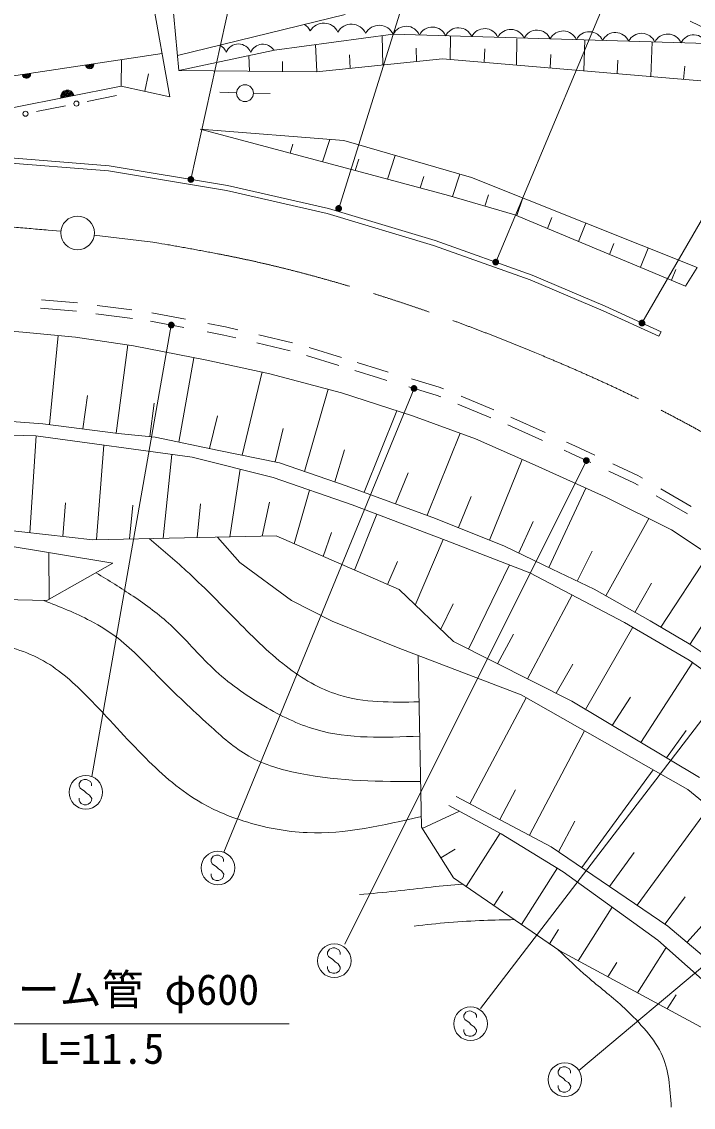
# Model space of a CAD drawing. Units: millimetres, scale not verified. Extents: x 40000 to 680000, y 20000 to 380000.
# Drawn here: x 267755 to 307749, y 253438 to 318088 of the extents above; entities that cross this region are included whole.
import ezdxf
from ezdxf.enums import TextEntityAlignment as Align

# ---------------------------------------------------------------- set-up
doc = ezdxf.new("R2010")
doc.units = ezdxf.units.MM
doc.header["$LTSCALE"] = 1000
doc.linetypes.add('CHAIN', pattern=[18.5, 12, -1.5, 3.5, -1.5])
for name, color, linetype, lineweight in [('M-BGD', 7, 'Continuous', 13), ('M-BMK', 2, 'CHAIN', 13), ('M-BMK-SRVR', 3, 'Continuous', 13), ('M-STR-STR3', 7, 'Continuous', 13), ('M-STR-STRC', 7, 'Continuous', 13)]:
    doc.layers.add(name, color=color, linetype=linetype, lineweight=lineweight)
doc.styles.add('ＭＳ ゴシック', font='')
doc.styles.get('ＭＳ ゴシック').set_extended_font_data('MS Gothic')

# ---------------------------------------------------------------- blocks, each defined once
blk = doc.blocks.new('filled_dot')
at = {"color": 0, "linetype": 'Continuous', "lineweight": -2, "const_width": 1.25}
blk.add_lwpolyline([(-0.625, 0, 1), (0.625, 0, 1)], format="xyb", close=True, dxfattribs=at)

msp = doc.modelspace()

# ---------------------------------------------------------------- linework, layer by layer
at = {"layer": 'M-BGD'}
for p, q in [((275265, 320933), (276569, 313617)), ((276564, 321241), (277112, 315177)), ((277031, 316073), (287013, 318514)), ((307563, 318114), (317780, 313244)), ((289885, 317341), (282801, 316398)), ((289224, 317253), (289269, 315515)), ((308572, 316782), (289885, 317341)), ((293294, 317239), (293269, 315841)), ((297250, 317067), (297223, 315502)), ((301299, 317000), (301230, 315158)), ((305297, 316880), (305220, 314816)), ((276111, 316187), (266155, 314691)), ((282801, 316398), (277112, 315177)), ((285246, 316723), (285329, 315110)), ((291244, 316522), (291264, 315720)), ((295330, 316467), (295290, 315668)), ((273674, 314253), (273689, 315823)), ((281274, 316070), (281322, 315142)), ((283278, 315726), (283282, 315126)), ((285313, 315109), (292821, 315880)), ((287280, 316115), (287321, 315315)), ((292821, 315880), (308437, 314540)), ((299265, 316130), (299235, 315329)), ((303255, 315788), (303225, 314987)), ((275302, 314986), (275080, 313944)), ((277112, 315177), (285313, 315109)), ((307239, 315446), (307172, 314649)), ((273674, 314253), (267280, 312981)), ((276569, 313617), (273674, 314253)), ((273391, 313687), (271660, 313342)), ((280555, 313853), (279555, 313883)), ((281555, 313823), (282555, 313813)), ((270362, 313084), (268631, 312740)), ((278377, 311688), (287698, 309209)), ((286935, 311010), (278377, 311688)), ((286103, 311076), (285670, 309748)), ((294540, 308807), (286935, 311010)), ((283907, 310793), (283734, 310263)), ((264981, 309839), (272926, 309205)), ((264991, 310139), (272962, 309503)), ((287823, 309900), (287606, 309234)), ((289541, 308716), (290000, 310122)), ((272926, 309205), (279947, 308035)), ((272962, 309503), (280005, 308330)), ((287698, 309209), (293163, 307747)), ((291693, 308865), (291476, 308199)), ((293844, 309008), (293410, 307681)), ((307971, 303447), (294540, 308807)), ((279947, 308035), (285944, 306670)), ((280005, 308330), (286020, 306960)), ((293163, 307747), (297125, 306582)), ((295545, 307776), (295328, 307111)), ((297589, 307590), (297248, 306546)), ((285944, 306670), (292284, 304768)), ((286020, 306960), (292378, 305053)), ((297125, 306582), (307293, 302345)), ((299324, 306424), (299067, 305773)), ((301343, 306092), (300913, 305004)), ((292284, 304768), (298039, 302719)), ((292378, 305053), (298149, 302999)), ((303017, 304886), (302760, 304234)), ((305058, 304609), (304606, 303465)), ((306702, 303328), (306453, 302696)), ((307293, 302345), (307971, 303447)), ((298039, 302719), (302380, 300866)), ((298149, 302999), (302501, 301141)), ((268925, 301532), (271074, 301351)), ((268875, 301035), (271021, 300853)), ((272171, 300701), (274351, 300414)), ((272244, 301196), (274317, 300923)), ((275499, 300755), (277501, 300370)), ((302380, 300866), (305702, 299352)), ((302501, 301141), (305827, 299624)), ((275416, 300262), (277407, 299879)), ((278841, 300112), (279889, 299911)), ((263350, 299954), (267818, 299599)), ((267818, 299599), (270965, 299294)), ((269930, 299394), (269419, 294093)), ((278806, 299610), (279784, 299422)), ((279784, 299422), (280501, 299252)), ((279889, 299911), (280622, 299737)), ((281875, 299440), (283881, 298965)), ((305827, 299624), (305702, 299352)), ((270965, 299294), (274417, 298787)), ((274076, 298854), (273389, 293581)), ((274417, 298787), (278783, 297924)), ((281756, 298955), (283744, 298484)), ((284864, 298694), (286806, 298086)), ((278000, 298079), (277107, 293056)), ((284715, 298217), (286649, 297611)), ((278783, 297924), (282540, 297111)), ((287738, 297795), (289143, 297355)), ((280892, 292272), (282070, 297234)), ((282540, 297111), (286805, 295994)), ((287588, 297317), (288998, 296876)), ((288998, 296876), (289497, 296728)), ((289143, 297355), (289583, 297224)), ((290962, 296815), (292610, 296326)), ((284603, 291304), (285998, 296206)), ((290818, 296336), (292443, 295855)), ((292610, 296326), (292867, 296220)), ((271664, 295822), (271405, 293839)), ((286805, 295994), (291018, 294624)), ((292443, 295855), (292713, 295743)), ((293916, 295786), (295873, 294975)), ((275638, 295366), (275380, 293382)), ((288144, 290061), (290103, 294922)), ((293734, 295320), (295699, 294506)), ((264444, 294473), (269016, 294145)), ((279416, 294618), (278945, 292670)), ((291018, 294624), (294775, 293253)), ((296891, 294547), (298936, 293623)), ((257928, 293707), (268605, 293433)), ((269016, 294145), (273505, 293570)), ((273505, 293570), (275695, 293351)), ((283325, 293861), (282852, 291871)), ((293875, 293581), (291908, 288700)), ((296698, 294085), (298772, 293148)), ((268621, 293431), (268236, 287653)), ((268605, 293433), (277913, 292146)), ((272646, 292874), (272201, 287243)), ((275695, 293351), (279501, 292557)), ((294775, 293253), (298329, 291679)), ((300208, 293048), (300690, 292830)), ((276687, 292316), (276182, 287330)), ((279501, 292557), (283115, 291818)), ((286985, 292599), (286394, 290687)), ((300066, 292564), (300481, 292376)), ((300481, 292376), (301644, 291831)), ((300690, 292830), (301895, 292265)), ((277913, 292146), (282731, 290942)), ((283115, 291818), (287084, 290449)), ((297561, 292026), (295622, 287214)), ((298329, 291679), (302492, 289801)), ((302963, 291765), (304451, 291067)), ((280765, 291433), (280147, 287416)), ((282731, 290942), (287440, 289326)), ((290771, 291229), (290023, 289373)), ((302729, 291322), (304218, 290624)), ((304451, 291067), (304733, 290903)), ((287084, 290449), (292395, 288505)), ((299154, 285588), (301351, 290315)), ((304218, 290624), (304469, 290478)), ((284897, 290199), (283987, 287002)), ((294513, 289812), (293765, 287957)), ((302492, 289801), (306452, 287821)), ((305546, 289852), (307404, 288771)), ((305813, 290275), (307626, 289221)), ((270368, 289429), (270210, 287435)), ((274370, 289291), (274167, 287286)), ((278399, 289379), (278196, 287374)), ((282508, 289468), (282082, 287458)), ((287440, 289326), (293025, 287191)), ((288913, 288763), (287577, 285430)), ((292395, 288505), (296502, 286862)), ((302534, 283897), (305107, 288493)), ((263751, 288149), (271982, 287239)), ((298222, 288328), (297351, 286454)), ((306452, 287821), (313652, 283042)), ((273185, 285838), (265287, 287140)), ((271982, 287239), (282904, 287476)), ((280749, 285877), (279411, 287400)), ((282904, 287476), (290224, 284271)), ((286210, 287666), (285708, 286248)), ((292856, 287256), (291193, 283349)), ((293025, 287191), (298008, 285275)), ((269361, 286468), (269396, 283688)), ((296502, 286862), (299349, 285494)), ((301727, 286565), (300826, 284780)), ((269258, 283610), (273185, 285838)), ((283818, 283618), (280749, 285877)), ((290127, 285951), (289540, 284571)), ((305821, 282023), (308648, 286363)), ((296808, 285736), (294368, 280730)), ((298008, 285275), (303647, 282318)), ((299349, 285494), (301840, 284289)), ((305251, 284657), (304275, 282912)), ((290224, 284271), (293469, 281184)), ((300533, 283951), (297884, 278952)), ((301840, 284289), (305180, 282400)), ((266677, 283676), (269258, 283610)), ((286247, 282382), (283818, 283618)), ((293459, 283430), (292714, 281902)), ((308637, 282682), (307545, 281006)), ((290168, 280806), (286247, 282382)), ((304139, 282032), (301330, 277133)), ((303647, 282318), (307507, 280073)), ((305180, 282400), (307507, 281031)), ((297036, 281622), (296099, 279855)), ((297498, 277993), (290168, 280806)), ((293469, 281184), (300513, 277623)), ((307507, 281031), (310108, 279306)), ((291362, 280347), (291568, 270112)), ((304633, 275155), (307731, 279943)), ((307507, 280073), (313831, 275528)), ((300573, 279833), (299577, 278096)), ((294449, 271505), (297797, 277824)), ((307428, 272367), (297498, 277993)), ((300513, 277623), (308111, 273072)), ((304004, 277863), (302917, 276183)), ((297989, 269642), (301279, 275851)), ((307324, 275875), (306159, 274241)), ((301107, 267719), (305352, 273544)), ((297155, 272340), (296219, 270573)), ((314332, 266656), (307428, 272367)), ((293620, 271941), (299288, 268958)), ((291610, 270046), (293819, 271074)), ((296313, 269717), (293189, 271417)), ((304415, 265467), (308686, 271327)), ((300695, 270477), (299730, 268657)), ((291568, 270112), (293466, 267107)), ((296245, 269758), (294229, 266583)), ((299991, 267463), (296313, 269717)), ((299288, 268958), (306235, 264227)), ((292718, 268291), (293573, 268811)), ((304234, 268615), (302761, 266593)), ((307371, 263261), (312075, 268523)), ((299672, 267693), (297527, 264315)), ((293466, 267107), (299793, 262757)), ((305645, 263390), (299991, 267463)), ((296415, 266294), (295878, 265449)), ((307263, 265979), (306081, 264358)), ((300897, 262160), (302923, 265351)), ((299713, 264026), (299177, 263181)), ((306235, 264227), (310795, 260349)), ((310825, 258764), (305645, 263390)), ((299793, 262757), (310825, 256787)), ((306137, 262951), (304424, 260251)), ((303198, 262052), (302660, 261206)), ((306724, 260143), (306187, 259297))]:
    msp.add_line(p, q, dxfattribs=at)
for centre, radius in [((281054, 313831), 500), ((271011, 313213), 150), ((267982, 312610), 150)]:
    msp.add_circle(centre, radius, dxfattribs=at)
for centre, radius, start, end in [((284096, 317140), 931, 25.29545, 57.3347), ((285745, 317075), 931, 25.29545, 150.15089), ((287394, 317009), 931, 25.29545, 150.15089), ((289043, 316943), 931, 25.29545, 150.15089), ((290653, 316961), 857, 22.89614, 153.67633), ((292210, 316915), 857, 22.89614, 153.67633), ((293767, 316868), 857, 22.89614, 153.67633), ((295325, 316821), 857, 22.89614, 153.67633), ((296882, 316775), 857, 22.89614, 153.67633), ((298439, 316728), 857, 22.89614, 153.67633), ((299996, 316682), 857, 22.89614, 153.67633), ((301554, 316635), 857, 22.89614, 153.67633), ((303111, 316588), 857, 22.89614, 153.67633), ((304668, 316542), 857, 22.89614, 153.67633), ((306225, 316495), 857, 22.89614, 153.67633), ((307783, 316449), 857, 22.89614, 153.67633), ((279203, 315994), 782, 20.61343, 62.93929), ((280662, 315981), 782, 20.61343, 158.29785), ((282122, 315967), 782, 32.98998, 158.29785), ((271805, 315540), 250, 188.54279, 8.54279), ((271805, 315540), 200, 188.54279, 8.54279), ((271805, 315540), 150, 188.54279, 8.54279), ((271805, 315540), 100, 188.54279, 8.54279), ((271805, 315540), 50, 188.54279, 8.54279), ((268038, 314974), 250, 188.54279, 8.54279), ((268038, 314974), 200, 188.54279, 8.54279), ((268038, 314974), 150, 188.54279, 8.54279), ((268038, 314974), 100, 188.54279, 8.54279), ((268038, 314974), 50, 188.54279, 8.54279), ((270477, 313617), 400, 11.2551, 191.2551), ((270477, 313617), 400, 11.2551, 191.2551), ((270477, 313617), 350, 11.2551, 191.2551), ((270477, 313617), 300, 11.2551, 191.2551), ((270477, 313617), 250, 11.2551, 191.2551), ((270477, 313617), 200, 11.2551, 191.2551), ((270477, 313617), 150, 11.2551, 191.2551), ((270477, 313617), 100, 11.2551, 191.2551), ((270477, 313617), 50, 11.2551, 191.2551)]:
    msp.add_arc(centre, radius, start, end, dxfattribs=at)
for points, knots in [([(275346, 287312), (276091, 286679), (276836, 286047), (277557, 285388), (278545, 284483), (279488, 283529), (280426, 282572), (281408, 281569), (282385, 280565), (283507, 279703), (284452, 278977), (285500, 278353), (286616, 278002), (288133, 277525), (289775, 277553), (291418, 277580)], [0, 0, 0, 0, 1, 1, 1, 2, 2, 2, 3, 3, 3, 4, 4, 4, 5, 5, 5, 5]), ([(272181, 285268), (272925, 284814), (273670, 284360), (274396, 283873), (275178, 283348), (275937, 282785), (276627, 282147), (277509, 281331), (278277, 280392), (279151, 279570), (280063, 278712), (281090, 277982), (282179, 277338), (283167, 276755), (284205, 276243), (285287, 275930), (287248, 275364), (289354, 275454), (291459, 275543)], [0, 0, 0, 0, 1, 1, 1, 2, 2, 2, 3, 3, 3, 4, 4, 4, 5, 5, 5, 6, 6, 6, 6]), ([(269076, 283615), (270015, 283248), (270955, 282880), (271847, 282410), (272430, 282102), (272992, 281751), (273512, 281348), (274399, 280660), (275163, 279824), (275952, 279023), (276906, 278053), (277897, 277134), (278908, 276210), (279657, 275525), (280417, 274837), (281290, 274345), (282217, 273822), (283272, 273521), (284332, 273312), (286707, 272843), (289110, 272837), (291513, 272832)], [0, 0, 0, 0, 1, 1, 1, 2, 2, 2, 3, 3, 3, 4, 4, 4, 5, 5, 5, 6, 6, 6, 7, 7, 7, 7]), ([(265183, 281175), (265942, 281055), (266701, 280934), (267436, 280712), (267998, 280542), (268546, 280311), (269056, 280021), (270051, 279456), (270904, 278663), (271713, 277843), (272884, 276654), (273961, 275408), (275139, 274230), (276155, 273216), (277246, 272252), (278487, 271547), (279271, 271101), (280116, 270758), (280984, 270485), (282211, 270097), (283485, 269848), (284756, 269794), (287031, 269697), (289293, 270229), (291555, 270761)], [0, 0, 0, 0, 1, 1, 1, 2, 2, 2, 3, 3, 3, 4, 4, 4, 5, 5, 5, 6, 6, 6, 7, 7, 7, 8, 8, 8, 8]), ([(287864, 266101), (288588, 266167), (289312, 266233), (290035, 266312), (290739, 266390), (291441, 266480), (292145, 266553), (292770, 266619), (293397, 266672), (294023, 266724)], [0, 0, 0, 0, 1, 1, 1, 2, 2, 2, 3, 3, 3, 3]), ([(291120, 264232), (291813, 264309), (292506, 264386), (293201, 264443), (293893, 264500), (294587, 264537), (295281, 264564), (295884, 264587), (296486, 264602), (297089, 264617)], [0, 0, 0, 0, 1, 1, 1, 2, 2, 2, 3, 3, 3, 3]), ([(299682, 262834), (300256, 262284), (300829, 261735), (301432, 261217), (302119, 260626), (302843, 260075), (303512, 259468), (303969, 259054), (304400, 258613), (304808, 258142), (305204, 257684), (305578, 257197), (305834, 256664), (306299, 255691), (306368, 254565), (306437, 253438)], [0, 0, 0, 0, 1, 1, 1, 2, 2, 2, 3, 3, 3, 4, 4, 4, 5, 5, 5, 5])]:
    msp.add_open_spline(points, degree=3, knots=knots, dxfattribs=at)
at = {"layer": 'M-BMK'}
msp.add_line((272074, 305384), (275569, 304963), dxfattribs=at)
for points, knots in [([(222551, 300723), (224660, 301269), (226770, 301815), (228892, 302308), (230751, 302741), (232621, 303132), (234496, 303488), (236505, 303869), (238522, 304209), (240543, 304521), (242725, 304857), (244912, 305159), (247106, 305405), (249654, 305691), (252212, 305901), (254774, 306032), (257181, 306155), (259593, 306209), (262001, 306143), (264700, 306068), (267394, 305843), (270087, 305617)], [0, 0, 0, 0, 1, 1, 1, 2, 2, 2, 3, 3, 3, 4, 4, 4, 5, 5, 5, 6, 6, 6, 7, 7, 7, 7]), ([(275569, 304963), (277478, 304631), (279388, 304299), (281281, 303888), (283212, 303467), (285127, 302965), (287024, 302407), (288926, 301848), (290812, 301233), (292678, 300567), (294810, 299806), (296917, 298977), (299005, 298099), (301221, 297167), (303416, 296181), (305557, 295092), (307752, 293976), (309891, 292751), (312018, 291503), (313574, 290590), (315123, 289665), (316595, 288631), (318518, 287280), (320308, 285743), (322115, 284233), (323982, 282673), (325867, 281141), (327679, 279522), (329776, 277647), (331774, 275654), (333647, 273554), (335622, 271339), (337457, 269004), (339256, 266643), (340125, 265503), (340986, 264357), (341814, 263188), (343755, 260446), (345514, 257577), (347272, 254709)], [0, 0, 0, 0, 1, 1, 1, 2, 2, 2, 3, 3, 3, 4, 4, 4, 5, 5, 5, 6, 6, 6, 7, 7, 7, 8, 8, 8, 9, 9, 9, 10, 10, 10, 11, 11, 11, 12, 12, 12, 13, 13, 13, 13])]:
    msp.add_open_spline(points, degree=3, knots=knots, dxfattribs=at)
at = {"layer": 'M-BMK-SRVR'}
msp.add_circle((271082, 305511), 1000, dxfattribs=at)
at = {"layer": 'M-STR-STR3'}
msp.add_line((261342, 258414), (283680, 258414), dxfattribs=at)
at = {"layer": 'M-STR-STRC'}
for p, q in [((277829, 308692), (284608, 339522)), ((286631, 306966), (294867, 333242)), ((295986, 303769), (306075, 327865)), ((304694, 300141), (318256, 323631)), ((276664, 300022), (271923, 273138)), ((291119, 296247), (279788, 268630)), ((301380, 291954), (286996, 263148)), ((314242, 284338), (295068, 259328)), ((324887, 275730), (300936, 255633)), ((271291, 272897), (271167, 272713)), ((271483, 272963), (271291, 272897)), ((271604, 272961), (271483, 272963)), ((271855, 272842), (271604, 272961)), ((271918, 272711), (271855, 272842)), ((271167, 272713), (271170, 272581)), ((271170, 272581), (271233, 272452)), ((271233, 272452), (271488, 272271)), ((271488, 272271), (271617, 272139)), ((271918, 272581), (271918, 272711)), ((271170, 271734), (271167, 271855)), ((271209, 271631), (271170, 271734)), ((271294, 271520), (271209, 271631)), ((271617, 272139), (271797, 272023)), ((271857, 271581), (271715, 271489)), ((271797, 272023), (271923, 271823)), ((271918, 271712), (271857, 271581)), ((271923, 271823), (271918, 271712)), ((271481, 271460), (271294, 271520)), ((271615, 271460), (271481, 271460)), ((271715, 271489), (271615, 271460)), ((279156, 268390), (279032, 268205)), ((279348, 268456), (279156, 268390)), ((279469, 268453), (279348, 268456)), ((279719, 268334), (279469, 268453)), ((279782, 268203), (279719, 268334)), ((279032, 268205), (279034, 268074)), ((279034, 268074), (279098, 267945)), ((279098, 267945), (279353, 267763)), ((279353, 267763), (279482, 267631)), ((279782, 268074), (279782, 268203)), ((279034, 267226), (279032, 267347)), ((279074, 267123), (279034, 267226)), ((279158, 267012), (279074, 267123)), ((279345, 266952), (279158, 267012)), ((279482, 267631), (279661, 267515)), ((279722, 267073), (279579, 266981)), ((279661, 267515), (279788, 267315)), ((279782, 267205), (279722, 267073)), ((279788, 267315), (279782, 267205)), ((279479, 266952), (279345, 266952)), ((279579, 266981), (279479, 266952)), ((286086, 262862), (285963, 262678)), ((285963, 262678), (285965, 262546)), ((285965, 262546), (286028, 262417)), ((286279, 262928), (286086, 262862)), ((286400, 262926), (286279, 262928)), ((286650, 262807), (286400, 262926)), ((286713, 262675), (286650, 262807)), ((286713, 262546), (286713, 262675)), ((286028, 262417), (286284, 262236)), ((286284, 262236), (286413, 262104)), ((286413, 262104), (286592, 261988)), ((286592, 261988), (286718, 261788)), ((285965, 261698), (285963, 261820)), ((286005, 261596), (285965, 261698)), ((286089, 261485), (286005, 261596)), ((286276, 261425), (286089, 261485)), ((286410, 261425), (286276, 261425)), ((286510, 261453), (286410, 261425)), ((286653, 261546), (286510, 261453)), ((286713, 261677), (286653, 261546)), ((286718, 261788), (286713, 261677)), ((294203, 259109), (294079, 258924)), ((294079, 258924), (294082, 258793)), ((294082, 258793), (294145, 258664)), ((294145, 258664), (294400, 258482)), ((294395, 259174), (294203, 259109)), ((294516, 259172), (294395, 259174)), ((294766, 259053), (294516, 259172)), ((294830, 258922), (294766, 259053)), ((294830, 258793), (294830, 258922)), ((294082, 257945), (294079, 258066)), ((294400, 258482), (294529, 258350)), ((294529, 258350), (294709, 258234)), ((294709, 258234), (294835, 258034)), ((294835, 258034), (294830, 257924)), ((294121, 257842), (294082, 257945)), ((294206, 257731), (294121, 257842)), ((294393, 257671), (294206, 257731)), ((294527, 257671), (294393, 257671)), ((294627, 257700), (294527, 257671)), ((294769, 257792), (294627, 257700)), ((294830, 257924), (294769, 257792)), ((299817, 255780), (299693, 255595)), ((299693, 255595), (299696, 255464)), ((299696, 255464), (299759, 255335)), ((300009, 255846), (299817, 255780)), ((300130, 255843), (300009, 255846)), ((300380, 255724), (300130, 255843)), ((300444, 255593), (300380, 255724)), ((300444, 255464), (300444, 255593)), ((299696, 254616), (299693, 254737)), ((299759, 255335), (300014, 255153)), ((300014, 255153), (300143, 255021)), ((300143, 255021), (300323, 254905)), ((300323, 254905), (300449, 254705)), ((299735, 254513), (299696, 254616)), ((299820, 254403), (299735, 254513)), ((300007, 254342), (299820, 254403)), ((300141, 254342), (300007, 254342)), ((300241, 254371), (300141, 254342)), ((300383, 254463), (300241, 254371)), ((300444, 254595), (300383, 254463)), ((300449, 254705), (300444, 254595))]:
    msp.add_line(p, q, dxfattribs=at)
for centre in [(271575, 272201), (279439, 267693), (286370, 262165), (294486, 258412), (300100, 255083)]:
    msp.add_circle(centre, 1000, dxfattribs=at)

# ---------------------------------------------------------------- block references
at = {"layer": 'M-STR-STRC', "xscale": 160, "yscale": 160}
for p, rotation in [((277829, 308692), 77.6), ((286631, 306966), 72.6), ((295986, 303769), 67.3), ((276664, 300022), 260), ((304694, 300141), 60), ((291119, 296247), 247.7), ((301380, 291954), 243.5)]:
    msp.add_blockref('filled_dot', p, dxfattribs=dict(at, rotation=rotation))

# ---------------------------------------------------------------- texts
at = {"layer": 'M-STR-STR3', "style": 'ＭＳ ゴシック'}
for s, p in [('ヒューム管 φ600', (262511, 258988)), ('L=11.5', (268761, 255475))]:
    msp.add_text(s, height=1833, dxfattribs=at).set_placement(p, align=Align.BOTTOM_LEFT)

doc.saveas('drawing.dxf')
